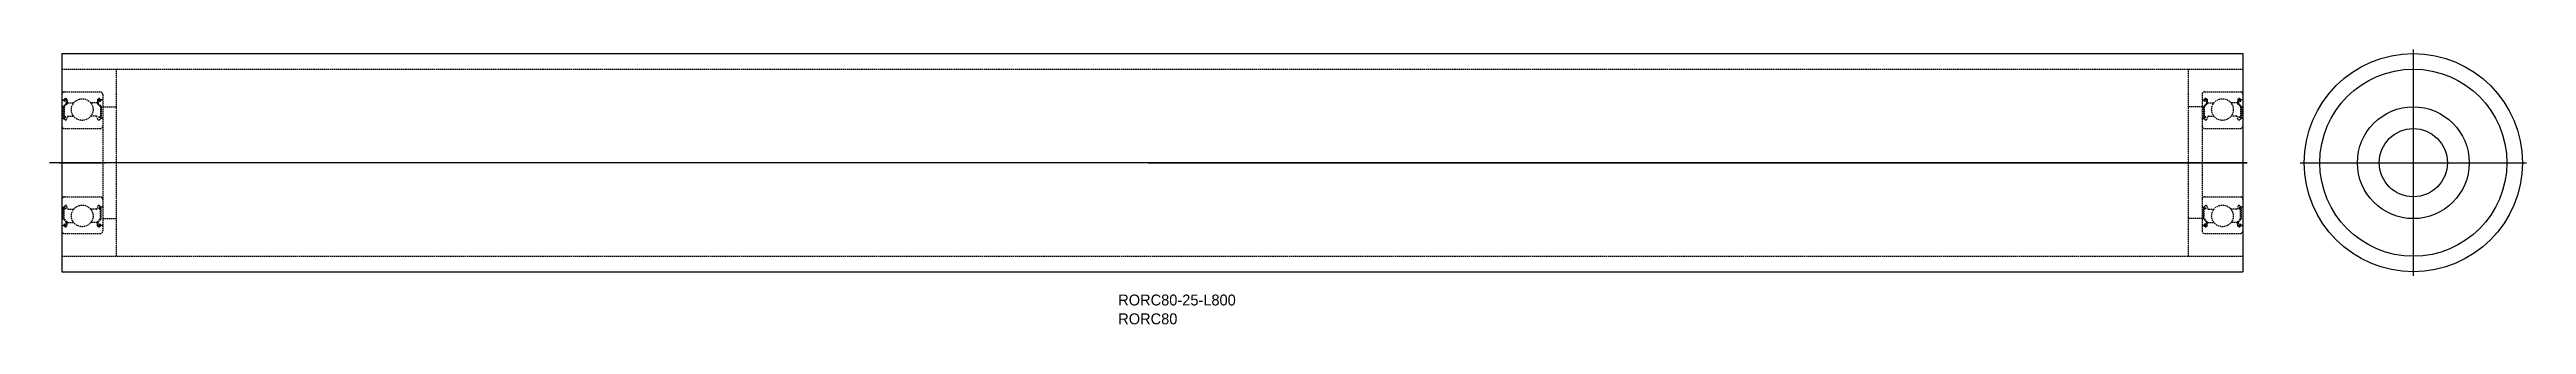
# Model space of a CAD drawing. Extents: x -359 to 549, y -41 to 60.
import ezdxf

# ---------------------------------------------------------------- set-up
doc = ezdxf.new("R2010")
doc.units = 0
doc.linetypes.add('CENTER', pattern=[2, 1.25, -0.25, 0.25, -0.25])
doc.linetypes.add('DASHED', pattern=[0.75, 0.5, -0.25])
doc.layers.get('0').update_dxf_attribs({"linetype": 'CONTINUOUS'})
doc.layers.add('CENTER', color=1, linetype='CENTER')

msp = doc.modelspace()

# ---------------------------------------------------------------- linework, layer by layer
at = {"color": 7, "linetype": 'CONTINUOUS'}
for p, q in [((-354.67, 58.55), (445.33, 58.55)), ((-354.67, 58.55), (-354.67, -21.45)), ((-354.67, 58.55), (445.33, 58.55)), ((445.33, 58.55), (445.33, -21.45)), ((-354.67, -21.45), (445.33, -21.45))]:
    msp.add_line(p, q, dxfattribs=at)
at = {"color": 3, "linetype": 'DASHED'}
for p, q in [((-354.67, 52.85), (445.33, 52.85)), ((-334.67, -15.75), (-334.67, 52.85)), ((425.33, -15.75), (425.33, 52.85)), ((-354.67, 43.55), (-354.67, -6.45)), ((-354.47, 41.6), (-353.89, 41.6)), ((-353.04, 40.3), (-354.14, 39.2)), ((-354.14, 39.2), (-354.14, 35.4)), ((-353.89, 41.6), (-353.61, 41.93)), ((-353.62, 40.98), (-353.85, 41.18)), ((-352.74, 40.18), (-353.84, 39.08)), ((-353.84, 39.08), (-353.84, 35.4)), ((-353.67, 44.55), (-340.67, 44.55)), ((-353.66, 41.41), (-353.38, 41.74)), ((-353.43, 41.21), (-353.66, 41.41)), ((-353.62, 40.98), (-353.43, 41.21)), ((-353.1, 41.65), (-353.04, 40.3)), ((-352.8, 41.68), (-352.71, 40.68)), ((-352.74, 41.03), (-352.74, 40.18)), ((-352.51, 40.5), (-350.29, 40.5)), ((-341.83, 40.5), (-344.05, 40.5)), ((-341.54, 41.68), (-341.63, 40.68)), ((-341.6, 41.03), (-341.6, 40.18)), ((-341.6, 40.18), (-340.5, 39.08)), ((-341.24, 41.65), (-341.3, 40.3)), ((-341.3, 40.3), (-340.2, 39.2)), ((-340.68, 41.41), (-340.96, 41.74)), ((-340.91, 41.21), (-340.68, 41.41)), ((-340.72, 40.98), (-340.91, 41.21)), ((-340.45, 41.6), (-340.73, 41.93)), ((-340.72, 40.98), (-340.49, 41.18)), ((-340.5, 39.08), (-340.5, 35.4)), ((-339.87, 41.6), (-340.45, 41.6)), ((-340.2, 39.2), (-340.2, 35.4)), ((-339.67, 43.55), (-339.67, -6.45)), ((-339.67, 39.05), (-334.67, 39.05)), ((430.33, 39.05), (425.33, 39.05)), ((430.33, 43.55), (430.33, -6.45)), ((430.53, 41.6), (431.11, 41.6)), ((431.96, 40.3), (430.86, 39.2)), ((430.86, 39.2), (430.86, 35.4)), ((431.11, 41.6), (431.39, 41.93)), ((431.38, 40.98), (431.15, 41.18)), ((432.26, 40.18), (431.16, 39.08)), ((431.16, 39.08), (431.16, 35.4)), ((431.33, 44.55), (444.33, 44.55)), ((431.34, 41.41), (431.62, 41.74)), ((431.57, 41.21), (431.34, 41.41)), ((431.38, 40.98), (431.57, 41.21)), ((431.9, 41.65), (431.96, 40.3)), ((432.2, 41.68), (432.29, 40.68)), ((432.26, 41.03), (432.26, 40.18)), ((432.49, 40.5), (434.71, 40.5)), ((443.17, 40.5), (440.95, 40.5)), ((443.46, 41.68), (443.37, 40.68)), ((443.4, 41.03), (443.4, 40.18)), ((443.4, 40.18), (444.5, 39.08)), ((443.76, 41.65), (443.7, 40.3)), ((443.7, 40.3), (444.8, 39.2)), ((444.32, 41.41), (444.04, 41.74)), ((444.09, 41.21), (444.32, 41.41)), ((444.28, 40.98), (444.09, 41.21)), ((444.55, 41.6), (444.27, 41.93)), ((444.28, 40.98), (444.51, 41.18)), ((444.5, 39.08), (444.5, 35.4)), ((445.13, 41.6), (444.55, 41.6)), ((444.8, 39.2), (444.8, 35.4)), ((445.33, 43.55), (445.33, -6.45)), ((-354.47, 34.8), (-353.97, 34.8)), ((-353.97, 34.8), (-353.6, 34.42)), ((-353.22, 35.4), (-353.84, 35.4)), ((-353.84, 35.1), (-353.22, 35.1)), ((-353.67, 31.05), (-340.67, 31.05)), ((-353.22, 35.1), (-353.22, 35.4)), ((-352.89, 34.45), (-352.52, 35.47)), ((-352.33, 35.6), (-350.29, 35.6)), ((-342.01, 35.6), (-344.05, 35.6)), ((-341.45, 34.45), (-341.82, 35.47)), ((-341.12, 35.1), (-341.12, 35.4)), ((-341.12, 35.4), (-340.5, 35.4)), ((-340.5, 35.1), (-341.12, 35.1)), ((-340.37, 34.8), (-340.74, 34.42)), ((-339.87, 34.8), (-340.37, 34.8)), ((430.53, 34.8), (431.03, 34.8)), ((431.03, 34.8), (431.4, 34.42)), ((431.78, 35.4), (431.16, 35.4)), ((431.16, 35.1), (431.78, 35.1)), ((431.33, 31.05), (444.33, 31.05)), ((431.78, 35.1), (431.78, 35.4)), ((432.11, 34.45), (432.48, 35.47)), ((432.67, 35.6), (434.71, 35.6)), ((442.99, 35.6), (440.95, 35.6)), ((443.55, 34.45), (443.18, 35.47)), ((443.88, 35.1), (443.88, 35.4)), ((443.88, 35.4), (444.5, 35.4)), ((444.5, 35.1), (443.88, 35.1)), ((444.63, 34.8), (444.26, 34.42)), ((445.13, 34.8), (444.63, 34.8)), ((-354.47, 2.3), (-353.97, 2.3)), ((-354.14, -2.11), (-354.14, 1.7)), ((-353.97, 2.3), (-353.6, 2.67)), ((-353.84, 2), (-353.22, 2)), ((-353.84, -1.98), (-353.84, 1.7)), ((-353.22, 1.7), (-353.84, 1.7)), ((-353.67, 6.05), (-340.67, 6.05)), ((-353.22, 2), (-353.22, 1.7)), ((-352.89, 2.65), (-352.52, 1.63)), ((-352.33, 1.5), (-350.29, 1.5)), ((-342.01, 1.5), (-344.05, 1.5)), ((-341.45, 2.65), (-341.82, 1.63)), ((-341.12, 2), (-341.12, 1.7)), ((-340.5, 2), (-341.12, 2)), ((-341.12, 1.7), (-340.5, 1.7)), ((-340.37, 2.3), (-340.74, 2.67)), ((-340.5, -1.98), (-340.5, 1.7)), ((-339.87, 2.3), (-340.37, 2.3)), ((-340.2, -2.11), (-340.2, 1.7)), ((430.53, 2.3), (431.03, 2.3)), ((430.86, -2.11), (430.86, 1.7)), ((431.03, 2.3), (431.4, 2.67)), ((431.16, 2), (431.78, 2)), ((431.16, -1.98), (431.16, 1.7)), ((431.78, 1.7), (431.16, 1.7)), ((431.33, 6.05), (444.33, 6.05)), ((431.78, 2), (431.78, 1.7)), ((432.11, 2.65), (432.48, 1.63)), ((432.67, 1.5), (434.71, 1.5)), ((442.99, 1.5), (440.95, 1.5)), ((443.55, 2.65), (443.18, 1.63)), ((443.88, 2), (443.88, 1.7)), ((444.5, 2), (443.88, 2)), ((443.88, 1.7), (444.5, 1.7)), ((444.63, 2.3), (444.26, 2.67)), ((444.5, -1.98), (444.5, 1.7)), ((445.13, 2.3), (444.63, 2.3)), ((444.8, -2.11), (444.8, 1.7)), ((-354.47, -4.5), (-353.89, -4.5)), ((-353.04, -3.21), (-354.14, -2.11)), ((-353.89, -4.5), (-353.61, -4.84)), ((-353.62, -3.89), (-353.85, -4.08)), ((-352.74, -3.08), (-353.84, -1.98)), ((-353.67, -7.45), (-340.67, -7.45)), ((-353.43, -4.12), (-353.66, -4.31)), ((-353.66, -4.31), (-353.38, -4.64)), ((-353.62, -3.89), (-353.43, -4.12)), ((-353.1, -4.55), (-353.04, -3.21)), ((-352.8, -4.58), (-352.71, -3.58)), ((-352.74, -3.93), (-352.74, -3.08)), ((-352.51, -3.4), (-350.29, -3.4)), ((-350.12, -7.45), (-350.12, -7.45)), ((-347.17, -7.45), (-347.17, -7.45)), ((-341.83, -3.4), (-344.05, -3.4)), ((-341.54, -4.58), (-341.63, -3.58)), ((-341.6, -3.08), (-340.5, -1.98)), ((-341.6, -3.93), (-341.6, -3.08)), ((-341.3, -3.21), (-340.2, -2.11)), ((-341.24, -4.55), (-341.3, -3.21)), ((-340.68, -4.31), (-340.96, -4.64)), ((-340.72, -3.89), (-340.91, -4.12)), ((-340.91, -4.12), (-340.68, -4.31)), ((-340.45, -4.5), (-340.73, -4.84)), ((-340.72, -3.89), (-340.49, -4.08)), ((-339.87, -4.5), (-340.45, -4.5)), ((-339.67, -1.95), (-334.67, -1.95)), ((430.33, -1.95), (425.33, -1.95)), ((430.53, -4.5), (431.11, -4.5)), ((431.96, -3.21), (430.86, -2.11)), ((431.11, -4.5), (431.39, -4.84)), ((431.38, -3.89), (431.15, -4.08)), ((432.26, -3.08), (431.16, -1.98)), ((431.33, -7.45), (444.33, -7.45)), ((431.57, -4.12), (431.34, -4.31)), ((431.34, -4.31), (431.62, -4.64)), ((431.38, -3.89), (431.57, -4.12)), ((431.9, -4.55), (431.96, -3.21)), ((432.2, -4.58), (432.29, -3.58)), ((432.26, -3.93), (432.26, -3.08)), ((432.49, -3.4), (434.71, -3.4)), ((434.88, -7.45), (434.88, -7.45)), ((437.83, -7.45), (437.83, -7.45)), ((443.17, -3.4), (440.95, -3.4)), ((443.46, -4.58), (443.37, -3.58)), ((443.4, -3.08), (444.5, -1.98)), ((443.4, -3.93), (443.4, -3.08)), ((443.7, -3.21), (444.8, -2.11)), ((443.76, -4.55), (443.7, -3.21)), ((444.32, -4.31), (444.04, -4.64)), ((444.28, -3.89), (444.09, -4.12)), ((444.09, -4.12), (444.32, -4.31)), ((444.55, -4.5), (444.27, -4.84)), ((444.28, -3.89), (444.51, -4.08)), ((445.13, -4.5), (444.55, -4.5)), ((-354.67, -15.75), (445.33, -15.75))]:
    msp.add_line(p, q, dxfattribs=at)
at = {"color": 7, "linetype": 'CONTINUOUS'}
for radius in [40, 34.3, 12.5]:
    msp.add_circle((507.83, 18.55), radius, dxfattribs=at)
at = {"color": 3, "linetype": 'DASHED'}
for centre in [(-347.17, 38.05), (437.83, 38.05), (-347.17, -0.95), (437.83, -0.95)]:
    msp.add_circle(centre, 3.97, dxfattribs=at)
at = {"color": 3, "linetype": 'CONTINUOUS'}
msp.add_circle((507.83, 18.55), 20.5, dxfattribs=at)
at = {"color": 3, "linetype": 'DASHED'}
for centre, radius, start, end in [((-353.67, 43.55), 1, 90, 180), ((-354.47, 41.8), 0.2, 180, 270), ((-353.66, 41.41), 0.3, 139.91047, 229.9992), ((-353.25, 41.64), 0.46, 4.9869, 139.91047), ((-353.26, 41.64), 0.16, 2.37537, 139.99458), ((-352.51, 40.7), 0.2, 184.9869, 270), ((-341.83, 40.7), 0.2, 270, 355.0131), ((-341.08, 41.64), 0.46, 40.08953, 175.0131), ((-341.08, 41.64), 0.16, 40.00542, 177.62463), ((-340.67, 43.55), 1, 0, 90), ((-340.68, 41.41), 0.3, 310.0008, 40.08953), ((-339.87, 41.8), 0.2, 270, 0), ((431.33, 43.55), 1, 90, 180), ((430.53, 41.8), 0.2, 180, 270), ((431.34, 41.41), 0.3, 139.91047, 229.9992), ((431.75, 41.64), 0.46, 4.9869, 139.91047), ((431.74, 41.64), 0.16, 2.37537, 139.99458), ((432.49, 40.7), 0.2, 184.9869, 270), ((443.17, 40.7), 0.2, 270, 355.0131), ((443.92, 41.64), 0.46, 40.08953, 175.0131), ((443.92, 41.64), 0.16, 40.00542, 177.62463), ((444.33, 43.55), 1, 0, 90), ((444.32, 41.41), 0.3, 310.0008, 40.08953), ((445.13, 41.8), 0.2, 270, 0), ((-354.47, 34.6), 0.2, 90, 180), ((-353.67, 32.05), 1, 180, 270), ((-353.84, 35.4), 0.3, 180, 270), ((-353.17, 34.85), 0.6, 225.0023, 272.82789), ((-353.17, 34.55), 0.3, 265.49139, 340.03041), ((-352.33, 35.4), 0.2, 90, 160.03041), ((-342.01, 35.4), 0.2, 19.96959, 90), ((-341.17, 34.55), 0.3, 199.96959, 274.50861), ((-341.17, 34.85), 0.6, 267.17211, 314.9977), ((-340.67, 32.05), 1, 270, 0), ((-340.5, 35.4), 0.3, 270, 0), ((-339.87, 34.6), 0.2, 0, 90), ((430.53, 34.6), 0.2, 90, 180), ((431.33, 32.05), 1, 180, 270), ((431.16, 35.4), 0.3, 180, 270), ((431.83, 34.85), 0.6, 225.0023, 272.82789), ((431.83, 34.55), 0.3, 265.49139, 340.03041), ((432.67, 35.4), 0.2, 90, 160.03041), ((442.99, 35.4), 0.2, 19.96959, 90), ((443.83, 34.55), 0.3, 199.96959, 274.50861), ((443.83, 34.85), 0.6, 267.17211, 314.9977), ((444.33, 32.05), 1, 270, 0), ((444.5, 35.4), 0.3, 270, 0), ((445.13, 34.6), 0.2, 0, 90), ((-353.67, 5.05), 1, 90, 180), ((-354.47, 2.5), 0.2, 180, 270), ((-353.84, 1.7), 0.3, 90, 180), ((-353.17, 2.25), 0.6, 87.17211, 134.9977), ((-353.17, 2.55), 0.3, 19.96959, 94.50861), ((-352.33, 1.7), 0.2, 199.96959, 270), ((-342.01, 1.7), 0.2, 270, 340.03041), ((-341.17, 2.55), 0.3, 85.49139, 160.03041), ((-341.17, 2.25), 0.6, 45.0023, 92.82789), ((-340.67, 5.05), 1, 0, 90), ((-340.5, 1.7), 0.3, 0, 90), ((-339.87, 2.5), 0.2, 270, 0), ((431.33, 5.05), 1, 90, 180), ((430.53, 2.5), 0.2, 180, 270), ((431.16, 1.7), 0.3, 90, 180), ((431.83, 2.25), 0.6, 87.17211, 134.9977), ((431.83, 2.55), 0.3, 19.96959, 94.50861), ((432.67, 1.7), 0.2, 199.96959, 270), ((442.99, 1.7), 0.2, 270, 340.03041), ((443.83, 2.55), 0.3, 85.49139, 160.03041), ((443.83, 2.25), 0.6, 45.0023, 92.82789), ((444.33, 5.05), 1, 0, 90), ((444.5, 1.7), 0.3, 0, 90), ((445.13, 2.5), 0.2, 270, 0), ((-354.47, -4.7), 0.2, 90, 180), ((-353.67, -6.45), 1, 180, 270), ((-353.66, -4.31), 0.3, 130.0008, 220.08953), ((-353.25, -4.54), 0.46, 220.08953, 355.0131), ((-353.26, -4.54), 0.16, 220.00542, 357.62463), ((-352.51, -3.6), 0.2, 90, 175.0131), ((-341.83, -3.6), 0.2, 4.9869, 90), ((-341.08, -4.54), 0.46, 184.9869, 319.91047), ((-341.08, -4.54), 0.16, 182.37537, 319.99458), ((-340.67, -6.45), 1, 270, 0), ((-340.68, -4.31), 0.3, 319.91047, 49.9992), ((-339.87, -4.7), 0.2, 0, 90), ((430.53, -4.7), 0.2, 90, 180), ((431.33, -6.45), 1, 180, 270), ((431.34, -4.31), 0.3, 130.0008, 220.08953), ((431.75, -4.54), 0.46, 220.08953, 355.0131), ((431.74, -4.54), 0.16, 220.00542, 357.62463), ((432.49, -3.6), 0.2, 90, 175.0131), ((443.17, -3.6), 0.2, 4.9869, 90), ((443.92, -4.54), 0.46, 184.9869, 319.91047), ((443.92, -4.54), 0.16, 182.37537, 319.99458), ((444.33, -6.45), 1, 270, 0), ((444.32, -4.31), 0.3, 319.91047, 49.9992), ((445.13, -4.7), 0.2, 0, 90)]:
    msp.add_arc(centre, radius, start, end, dxfattribs=at)
at = {"layer": 'CENTER', "color": 1, "linetype": 'CONTINUOUS'}
for p, q in [((507.83, 60.05), (507.83, -22.95)), ((446.83, 18.55), (-359.17, 18.55)), ((-355.67, 18.55), (-338.67, 18.55)), ((43.83, 18.55), (446.83, 18.55)), ((429.33, 18.55), (446.33, 18.55)), ((466.33, 18.55), (549.33, 18.55))]:
    msp.add_line(p, q, dxfattribs=at)

# ---------------------------------------------------------------- texts
at = {"color": 7, "linetype": 'CONTINUOUS'}
for s, p in [('RORC80-25-L800', (32.81, -33.79)), ('RORC80', (32.81, -40.7))]:
    msp.add_text(s, height=4, dxfattribs=at).set_placement(p)

doc.saveas('drawing.dxf')
